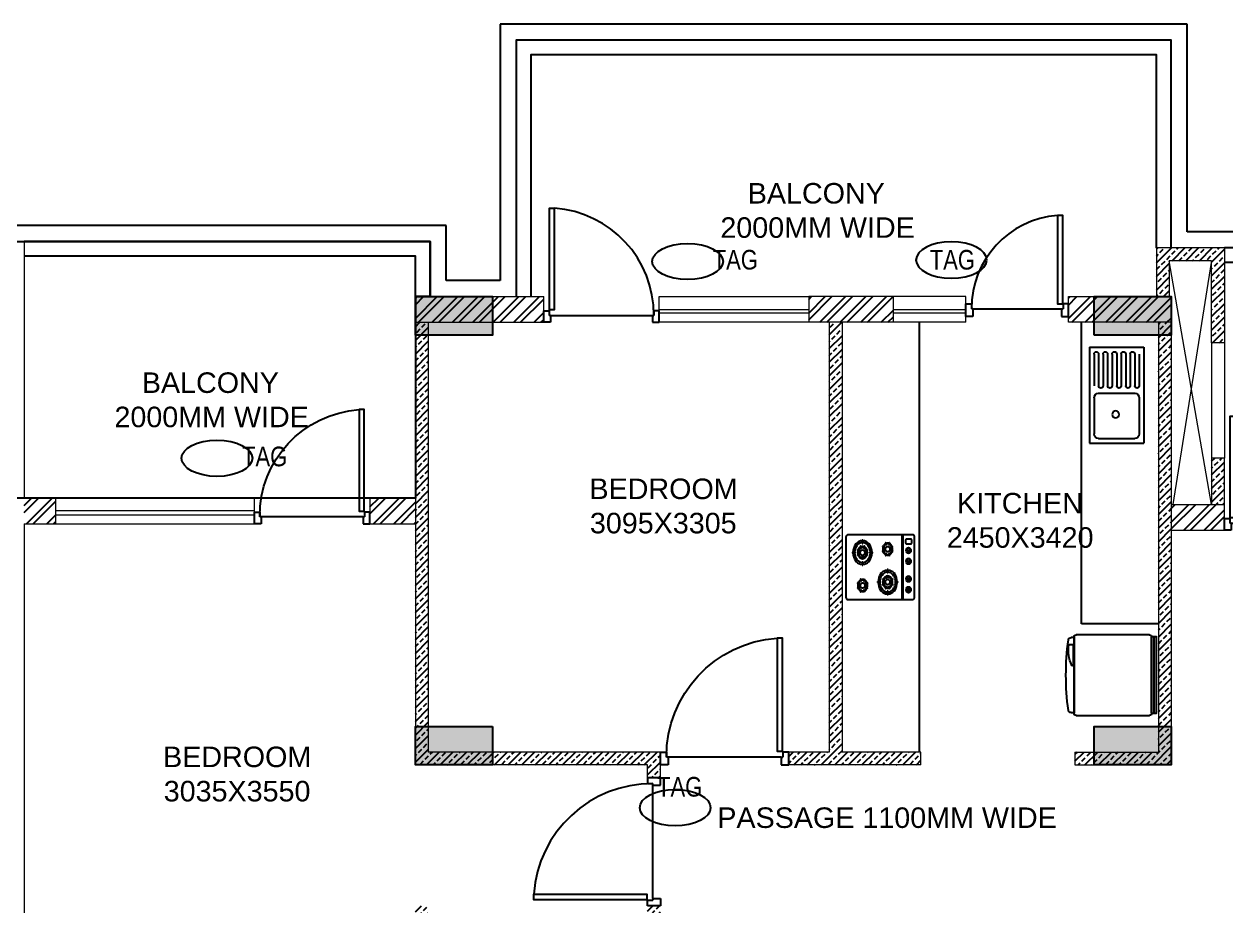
# Model space of a CAD drawing. Header units: millimetres. Extents: x 1255966 to 1543449, y 318653 to 465396.
# Drawn here: x 1403971 to 1413337, y 418589 to 425464 of the extents above; entities that cross this region are included whole.
import ezdxf
from ezdxf.enums import TextEntityAlignment as Align

# ---------------------------------------------------------------- set-up
doc = ezdxf.new("R2010")
doc.units = ezdxf.units.MM
doc.header["$LTSCALE"] = 500
doc.header["$MEASUREMENT"] = 0
doc.linetypes.add('HIDDEN', pattern=[0.375, 0.25, -0.125])
doc.layers.get('Defpoints').update_dxf_attribs({"lineweight": 0})
for name, color, linetype in [('AHC-A-FURNITURE', 2, 'Continuous'), ('DOOR', 8, 'Continuous'), ('FIXTURE', 251, 'Continuous'), ('FIXTURE-KITCHEN', 251, 'Continuous'), ('TEXT-RM NAME', 6, 'Continuous'), ('TOWER AREA COLUMN.', 6, 'Continuous')]:
    doc.layers.add(name, color=color, linetype=linetype)
for name, color, linetype, lineweight in [('CILL', 8, 'Continuous', 13), ('TILE', 252, 'Continuous', 13), ('TOWER COL HATCH', 253, 'Continuous', 20), ('Wall', 2, 'Continuous', 15), ('WIN', 144, 'Continuous', 15)]:
    doc.layers.add(name, color=color, linetype=linetype, lineweight=lineweight)
doc.layers.add('PROJECTION', color=7, linetype='HIDDEN', true_color=0xff4000)
doc.layers.add('RAILING', color=7, linetype='Continuous', true_color=0xadadad)
doc.styles.add('simplex', font='simplex.shx')
doc.styles.get("Standard").update_dxf_attribs({"font": 'arial.ttf'})
pattern_1 = [(45, (1157523.66, 446367.32), (-79.549513, 79.549513), []), (45, (1157576.69, 446367.32), (-79.549513, 79.549513), [])]
pattern_2 = [(45, (1157523.66, 723982.806), (-53.033009, 53.033009), []), (45, (1157576.69, 723982.806), (-53.033009, 53.033009), [37.5, -18.75])]
pattern_3 = [(45, (1157523.66, 446367.32), (-53.033009, 53.033009), []), (45, (1157576.69, 446367.32), (-53.033009, 53.033009), [37.5, -18.75])]

# ---------------------------------------------------------------- blocks, each defined once
blk = doc.blocks.new('DOOR 900')
at = {"layer": 'DOOR', "ltscale": 100}
for p, q in [((0, 15), (93, 15)), ((0, -40), (0, 15)), ((93, 15), (93, -28)), ((55.8, -40), (0, -40)), ((93, -28), (55.8, -28)), ((55.8, -40), (55.8, -28)), ((55.8, -40), (55.8, -860)), ((55.8, -860), (0, -860)), ((0, -860), (0, -915)), ((55.8, -860), (55.8, -872)), ((0, -915), (93, -915)), ((93, -872), (55.8, -872)), ((93, -915), (93, -872))]:
    blk.add_line(p, q, dxfattribs=at)
blk.add_lwpolyline([(99.6, -30.4), (918.5, -30.4), (918.5, -70.4), (99.6, -70.4)], close=True, dxfattribs=at)
blk.add_arc((60.5, -12), 860, 269.68451, 356.10376, dxfattribs=at)
blk = doc.blocks.new('DOOR 750')
at = {"layer": 'DOOR', "ltscale": 100}
for p, q in [((0, 730), (100, 730)), ((0, 675), (0, 730)), ((60, 675), (0, 675)), ((100, 687), (60, 687)), ((60, 675), (60, 687)), ((60, 675), (60, -15)), ((100, 730), (100, 687)), ((60, -15), (0, -15)), ((0, -15), (0, -70)), ((0, -70), (100, -70)), ((60, -15), (60, -27)), ((100, -27), (60, -27)), ((100, -70), (100, -27))]:
    blk.add_line(p, q, dxfattribs=at)
blk.add_lwpolyline([(99.6, -24.6), (787.7, -24.6), (787.7, 15.4), (99.6, 15.4)], close=True, dxfattribs=at)
at = {"layer": 'DOOR', "linetype": 'Continuous'}
blk.add_arc((62, -40.9), 727.9, 4.43826, 90.15923, dxfattribs=at)
at = {"layer": 'Defpoints', "ltscale": 100, "style": 'simplex', "width": 0.8}
blk.add_attdef('D750', (284.7, 36.5), '', height=100, dxfattribs=at)
blk = doc.blocks.new('A$C614879CD')
at = {"layer": 'FIXTURE', "ltscale": 0.5}
for p, q in [((450, 793.5), (0, 793.5)), ((0, 793.5), (0, 0)), ((37.5, 737.3), (37.5, 474.8)), ((75, 737.3), (75, 474.8)), ((112.5, 737.3), (112.5, 474.8)), ((150, 737.3), (150, 474.8)), ((187.5, 737.3), (187.5, 474.8)), ((225, 737.3), (225, 474.8)), ((262.5, 737.3), (262.5, 474.8)), ((300, 737.3), (300, 474.8)), ((337.5, 737.3), (337.5, 474.8)), ((375, 737.3), (375, 474.8)), ((412.5, 737.3), (412.5, 474.8)), ((450, 793.5), (450, 0)), ((375, 412.5), (75, 412.5)), ((37.5, 375), (37.5, 75)), ((412.5, 375), (412.5, 75)), ((450, 0), (0, 0)), ((375, 37.5), (75, 37.5))]:
    blk.add_line(p, q, dxfattribs=at)
blk.add_circle((232.7, 237.4), 28.8, dxfattribs=at)
for centre, radius, start, end in [((93.8, 737.3), 18.8, 0, 180), ((168.8, 737.3), 18.8, 0, 180), ((243.8, 737.3), 18.8, 0, 180), ((318.8, 737.3), 18.8, 0, 180), ((393.8, 737.3), 18.8, 0, 180), ((56.3, 474.8), 18.8, 180, 0), ((75, 375), 37.5, 90, 180), ((131.3, 474.8), 18.8, 180, 0), ((206.3, 474.8), 18.8, 180, 0), ((281.3, 474.8), 18.8, 180, 0), ((356.3, 474.8), 18.8, 180, 0), ((375, 375), 37.5, 0, 90), ((75, 75), 37.5, 180, 270), ((375, 75), 37.5, 270, 0)]:
    blk.add_arc(centre, radius, start, end, dxfattribs=at)
blk = doc.blocks.new('BURNER')
at = {"layer": 'FIXTURE-KITCHEN'}
for p, q in [((-251.1, 523.8), (-251.1, 11.9)), ((236.3, 535.7), (-236.3, 535.7)), ((-217.4, 506.7), (-217.4, 470.4)), ((-189.6, 512.6), (-210, 512.6)), ((-182.2, 470.4), (-182.2, 506.7)), ((-124.1, 475.2), (-138.3, 501.5)), ((-121.3, 476.2), (-135.5, 502.5)), ((-40.4, 475.2), (-54.5, 501.5)), ((-37.6, 476.2), (-51.8, 502.5)), ((97.6, 475.2), (83.4, 501.5)), ((100.3, 476.2), (86.1, 502.5)), ((181.3, 475.2), (167.1, 501.5)), ((184, 476.2), (169.9, 502.5)), ((251.1, 11.9), (251.1, 523.8)), ((251.1, 447.6), (-251.1, 447.6)), ((-251.1, 447.6), (-251.1, 435.7)), ((-251.1, 435.7), (251.1, 435.7)), ((-210, 464.4), (-189.6, 464.4)), ((62, 364), (43.7, 378.6)), ((67.9, 368.7), (49.6, 383.3)), ((111.8, 383.3), (111.8, 403.9)), ((111.8, 383.3), (120.1, 383.3)), ((120.1, 383.3), (120.1, 403.9)), ((164.1, 368.7), (182.3, 383.3)), ((170, 364), (188.2, 378.6)), ((251.1, 435.7), (251.1, 447.6)), ((-190.4, 338.9), (-174.3, 333.6)), ((-190.4, 310.9), (-174.3, 316.3)), ((-188.2, 306.5), (-172.1, 311.9)), ((-188.1, 343.3), (-172, 338)), ((-156.7, 350.2), (-163.4, 363.1)), ((-163.4, 286.7), (-156.8, 299.6)), ((-151.2, 352.1), (-157.9, 364.9)), ((-157.9, 284.9), (-151.3, 297.8)), ((-129.6, 352.1), (-122.9, 364.9)), ((-122.9, 284.9), (-129.6, 297.8)), ((-124.1, 350.2), (-117.4, 363.1)), ((-117.4, 286.7), (-124.1, 299.6)), ((-108.8, 338), (-92.7, 343.3)), ((-108.8, 311.9), (-92.7, 306.5)), ((-106.5, 333.6), (-90.4, 338.9)), ((-106.5, 316.3), (-90.4, 310.9)), ((43.8, 328.9), (18, 328.9)), ((43.8, 322.2), (18, 322.2)), ((62, 287.1), (43.7, 272.5)), ((43.8, 328.9), (43.8, 322.2)), ((67.9, 282.4), (49.6, 267.7)), ((62, 364), (67.9, 368.7)), ((62, 287.1), (67.9, 282.4)), ((68.2, 307.2), (84.3, 312.5)), ((68.3, 343.9), (84.3, 338.6)), ((76, 336.7), (88.8, 332.5)), ((76, 314.4), (88.8, 318.6)), ((99.7, 350.8), (93, 363.7)), ((93, 287.4), (99.6, 300.2)), ((105.2, 352.7), (98.5, 365.5)), ((98.5, 285.5), (105.1, 298.4)), ((126.8, 352.7), (133.5, 365.5)), ((133.5, 285.5), (126.8, 298.4)), ((132.3, 350.9), (139, 363.7)), ((139, 287.3), (132.3, 300.2)), ((147.6, 338.6), (163.7, 343.9)), ((147.6, 312.5), (163.7, 307.2)), ((149.9, 334.2), (166, 339.5)), ((149.9, 316.9), (166, 311.6)), ((164.1, 368.7), (170, 364)), ((170, 287.1), (164.1, 282.4)), ((164.1, 282.4), (182.3, 267.7)), ((170, 287.1), (188.2, 272.5)), ((214, 328.9), (188, 328.9)), ((188, 328.9), (188, 322.2)), ((214, 322.2), (188, 322.2)), ((-117.8, 207.8), (-117.8, 187.1)), ((-109.5, 207.8), (-109.5, 187.1)), ((111.8, 247.1), (111.8, 267.8)), ((111.8, 267.8), (120.1, 267.8)), ((120.1, 247.1), (120.1, 267.8)), ((-211.7, 132.7), (-185.7, 132.7)), ((-211.7, 126), (-185.7, 126)), ((-167.6, 167.8), (-185.9, 182.5)), ((-185.7, 126), (-185.7, 132.7)), ((-161.8, 172.6), (-180, 187.2)), ((-167.6, 167.8), (-161.8, 172.6)), ((-147.6, 138), (-163.7, 143.4)), ((-147.6, 120.7), (-163.7, 115.4)), ((-145.3, 142.4), (-161.4, 147.8)), ((-145.3, 116.3), (-161.4, 111)), ((-136.7, 167.6), (-130, 154.7)), ((-130, 104.1), (-136.6, 91.2)), ((-131.2, 169.4), (-124.5, 156.5)), ((-124.5, 102.2), (-131.1, 89.4)), ((-109.5, 187.1), (-117.8, 187.1)), ((-96.2, 169.4), (-102.8, 156.5)), ((-102.8, 102.2), (-96.2, 89.4)), ((-90.7, 167.6), (-97.3, 154.7)), ((-97.3, 104.1), (-90.7, 91.2)), ((-73.7, 140.6), (-86.5, 136.3)), ((-73.7, 118.2), (-86.5, 122.4)), ((-65.9, 147.8), (-82, 142.4)), ((-65.9, 111), (-82, 116.3)), ((-65.6, 172.6), (-47.3, 187.2)), ((-59.7, 167.8), (-65.6, 172.6)), ((-59.7, 167.8), (-41.4, 182.5)), ((-41.5, 132.7), (-15.7, 132.7)), ((-41.5, 126), (-41.5, 132.7)), ((-41.5, 126), (-15.7, 126)), ((108.8, 138.6), (92.7, 144)), ((108.8, 121.3), (92.7, 116)), ((111.1, 143), (95, 148.4)), ((111.1, 116.9), (95, 111.6)), ((119.7, 168.2), (126.4, 155.3)), ((126.4, 104.7), (119.7, 91.8)), ((125.2, 170), (131.9, 157.1)), ((131.9, 102.8), (125.2, 90)), ((153.5, 102.8), (160.2, 90)), ((160.2, 170), (153.6, 157.1)), ((159, 104.7), (165.7, 91.8)), ((165.7, 168.2), (159.1, 155.3)), ((190.5, 148.4), (174.4, 143)), ((190.4, 111.6), (174.4, 116.9)), ((192.7, 144), (176.6, 138.6)), ((192.7, 116), (176.6, 121.3)), ((-236.3, 0), (236.3, 0)), ((-167.6, 90.9), (-185.9, 76.3)), ((-161.8, 86.2), (-180, 71.6)), ((-161.8, 86.2), (-167.6, 90.9)), ((-109.5, 71.6), (-117.8, 71.6)), ((-117.8, 71.6), (-117.8, 51)), ((-109.5, 71.6), (-109.5, 51)), ((-59.7, 90.9), (-65.6, 86.2)), ((-65.6, 86.2), (-47.3, 71.6)), ((-59.7, 90.9), (-41.4, 76.3))]:
    blk.add_line(p, q, dxfattribs=at)
for centre, major_axis, start_param, end_param in [((-236.3, 523.8), (14.9, 0), 1.570796, 3.141593), ((-210, 506.7), (-7.44, 0), 4.712389, 6.283185), ((-210, 470.4), (7.44, 0), 3.141593, 4.712389), ((-189.6, 506.7), (-7.44, 0), 3.141593, 4.712389), ((-189.6, 470.4), (7.44, 0), -1.570796, 0), ((-129.8, 488.8), (23.2, 0), 2.35619449022218, 8.639379797401762), ((-129.8, 488.8), (-18, 0), -1.080244, 1.895438), ((-129.8, 488.8), (-18, 0), 2.061349, 5.037031), ((-46.1, 488.8), (-23.2, 0), 2.356194490162608, 8.639379797342192), ((-46.1, 488.8), (-18, 0), -1.080244, 1.895438), ((-46.1, 488.8), (-18, 0), 2.061349, 5.037031), ((91.9, 488.8), (-23.2, 0), 0.000001, 6.283186), ((91.9, 488.8), (18, 0), 2.061349, 5.037031), ((91.9, 488.8), (18, 0), -1.080244, 1.895438), ((175.6, 488.8), (-23.2, 0), 2.356194490162608, 8.639379797342192), ((175.6, 488.8), (18, 0), 2.061349, 5.037031), ((175.6, 488.8), (18, 0), -1.080244, 1.895438), ((236.3, 523.8), (14.9, 0), 0, 1.570796), ((116, 325.5), (-93, 0), -0.740584, -0.044815), ((116, 325.5), (-98, 0), -0.827933, -0.742864), ((116, 325.5), (93, 0), 1.615611, 2.31138), ((116, 325.5), (-76.9, 0), -1.51656, -0.839634), ((116, 325.5), (-98, 0), 4.669854, 4.754924), ((116, 325.5), (-93, 0), 3.971805, 4.667574), ((116, 325.5), (76.9, 0), 0.839634, 1.51656), ((116, 325.5), (98, 0), 0.742864, 0.827933), ((116, 325.5), (-93, 0), 3.186407, 3.882176), ((-140.4, 324.9), (53, 0), 2.692222, 2.804642), ((-140.4, 324.9), (53, 0), 3.477537, 3.589957), ((-140.4, 324.9), (-47.7, 0), -0.330736, 0.329617), ((-140.4, 324.9), (47.7, 0), 2.025852, 2.685904), ((-140.4, 324.9), (-47.7, 0), 0.45457, 1.115278), ((-140.4, 324.9), (-40.9, 0), -0.320493, 0.319189), ((-140.4, 324.9), (-40.9, 0), -1.105433, -0.466102), ((-140.4, 324.9), (40.9, 0), 3.606391, 4.246486), ((-140.4, 324.9), (-35.6, 0), -0.477068, -0.309706), ((-140.4, 324.9), (-35.6, 0), 0.308207, 0.475568), ((-140.4, 324.9), (21.7, 0), 3.331856, 9.615041), ((-140.4, 324.9), (-53, 0), -1.234415, -1.121996), ((-140.4, 324.9), (-53, 0), 1.121579, 1.233999), ((-140.4, 324.9), (35.6, 0), 4.235549, 4.402911), ((-140.4, 324.9), (-35.6, 0), -1.261939, -1.094578), ((-140.4, 324.9), (-47.7, 0), 4.382509, 5.042491), ((-140.4, 324.9), (-47.7, 0), 1.240231, 1.901139), ((-140.4, 324.9), (-40.9, 0), 4.392894, 5.032143), ((-140.4, 324.9), (-40.9, 0), 1.250502, 1.890831), ((-140.4, 324.9), (-35.6, 0), 4.236469, 4.40383), ((-140.4, 324.9), (-35.6, 0), 1.879976, 2.047338), ((-140.4, 324.9), (53, 0), 1.122196, 1.234615), ((-140.4, 324.9), (53, 0), -1.234199, -1.121779), ((-140.4, 324.9), (40.9, 0), 0.466209, 1.105693), ((-140.4, 324.9), (40.9, 0), -1.105152, -0.464905), ((-140.4, 324.9), (-47.7, 0), 3.597374, 4.257556), ((-140.4, 324.9), (47.7, 0), -1.1155, -0.454663), ((-140.4, 324.9), (35.6, 0), 0.30983, 0.477191), ((-140.4, 324.9), (-35.6, 0), 2.665901, 2.833262), ((-140.4, 324.9), (-40.9, 0), 2.822296, 3.462193), ((-140.4, 324.9), (-47.7, 0), 2.811883, 3.47242), ((-140.4, 324.9), (-53, 0), 3.478626, 3.591046), ((-140.4, 324.9), (53, 0), -0.448447, -0.336028), ((116, 325.5), (98, 0), 3.099058, 3.184127), ((116, 325.5), (93, 0), 3.186407, 3.882176), ((116, 325.5), (76.9, 0), 2.410431, 3.087356), ((116, 325.5), (-76.9, 0), 0.054236, 0.731162), ((116, 325.5), (47.7, 0), 2.810857, 3.47121), ((116, 325.5), (-47.7, 0), 0.45457, 1.115278), ((116, 325.5), (47.7, 0), 2.025852, 2.685904), ((116, 325.5), (40.9, 0), 2.8211, 3.460782), ((116, 325.5), (-42.4, 0), -0.44937, -0.336951), ((116, 325.5), (-42.4, 0), 0.335945, 0.448364), ((116, 325.5), (40.9, 0), 2.036159, 2.675491), ((116, 325.5), (-40.9, 0), 0.464798, 1.104893), ((116, 325.5), (35.6, 0), 3.449799, 3.617161), ((116, 325.5), (-35.6, 0), -0.477068, -0.309706), ((116, 325.5), (53, 0), 1.907177, 2.019597), ((116, 325.5), (-21.7, 0), 2.35619449012989, 8.639379797309477), ((116, 325.5), (-53, 0), 1.121579, 1.233999), ((116, 325.5), (35.6, 0), 4.235549, 4.402911), ((116, 325.5), (-35.6, 0), -1.261939, -1.094578), ((116, 325.5), (47.7, 0), 1.240917, 1.900898), ((116, 325.5), (47.7, 0), 4.381824, 5.042732), ((116, 325.5), (40.9, 0), 1.251301, 1.890551), ((116, 325.5), (40.9, 0), 4.392095, 5.032424), ((116, 325.5), (-35.6, 0), 4.236469, 4.40383), ((116, 325.5), (35.6, 0), -1.261617, -1.094255), ((116, 325.5), (53, 0), 1.122196, 1.234615), ((116, 325.5), (53, 0), -1.234199, -1.121779), ((116, 325.5), (-40.9, 0), 3.607802, 4.247285), ((116, 325.5), (-40.9, 0), 2.03644, 2.676687), ((116, 325.5), (47.7, 0), 0.455781, 1.115964), ((116, 325.5), (47.7, 0), -1.1155, -0.454663), ((116, 325.5), (35.6, 0), 0.30983, 0.477191), ((116, 325.5), (35.6, 0), -0.475692, -0.30833), ((116, 325.5), (-40.9, 0), 2.822296, 3.462193), ((116, 325.5), (-47.7, 0), 2.811883, 3.47242), ((116, 325.5), (-53, 0), 3.478626, 3.591046), ((116, 325.5), (53, 0), -0.448447, -0.336028), ((116, 325.5), (-76.9, 0), 3.195829, 3.872755), ((116, 325.5), (-76.9, 0), 2.410431, 3.087356), ((116, 325.5), (93, 0), -0.740584, -0.044815), ((116, 325.5), (-98, 0), 3.099058, 3.184127), ((-113.7, 129.4), (-93, 0), -1.525982, -0.830213), ((-113.7, 129.4), (76.9, 0), 1.625033, 2.301958), ((-113.7, 129.4), (-98, 0), 4.669854, 4.754924), ((-113.7, 129.4), (93, 0), 0.830213, 1.525982), ((-113.7, 129.4), (-76.9, 0), 3.981227, 4.658153), ((116, 325.5), (-98, 0), 0.742864, 0.827933), ((116, 325.5), (-93, 0), 0.830213, 1.525982), ((116, 325.5), (76.9, 0), 3.981227, 4.658153), ((116, 325.5), (98, 0), 4.669854, 4.754924), ((116, 325.5), (76.9, 0), -1.51656, -0.839634), ((116, 325.5), (93, 0), -1.525982, -0.830213), ((116, 325.5), (-98, 0), 2.31366, 2.398729), ((-113.7, 129.4), (-98, 0), -0.042535, 0.042535), ((-113.7, 129.4), (-93, 0), -0.740584, -0.044815), ((-113.7, 129.4), (-93, 0), 0.044815, 0.740584), ((-113.7, 129.4), (76.9, 0), 2.410431, 3.087356), ((-113.7, 129.4), (76.9, 0), 3.195829, 3.872755), ((-113.7, 129.4), (-98, 0), -0.827933, -0.742864), ((-113.7, 129.4), (53, 0), 2.693145, 2.805565), ((-113.7, 129.4), (53, 0), 3.478626, 3.591046), ((-113.7, 129.4), (-47.7, 0), -0.329709, 0.330828), ((-113.7, 129.4), (-47.7, 0), -1.1155, -0.454663), ((-113.7, 129.4), (-47.7, 0), 0.455781, 1.115964), ((-113.7, 129.4), (-40.9, 0), -0.319296, 0.3206), ((-113.7, 129.4), (-40.9, 0), -1.105152, -0.464905), ((-113.7, 129.4), (-40.9, 0), 0.466209, 1.105693), ((-113.7, 129.4), (35.6, 0), 2.665901, 2.833262), ((-113.7, 129.4), (35.6, 0), 3.451422, 3.618784), ((-113.7, 129.4), (-21.7, 0), 2.356194490160643, 8.63937979734023), ((-113.7, 129.4), (53, 0), 1.907394, 2.019814), ((-113.7, 129.4), (35.6, 0), 1.879976, 2.047338), ((-113.7, 129.4), (-35.6, 0), 1.094876, 1.262238), ((-113.7, 129.4), (-47.7, 0), 4.381824, 5.042732), ((-113.7, 129.4), (40.9, 0), 1.250502, 1.890831), ((-113.7, 129.4), (40.9, 0), 4.392894, 5.032143), ((-113.7, 129.4), (-35.6, 0), 4.235549, 4.402911), ((-113.7, 129.4), (35.6, 0), -1.261939, -1.094578), ((-113.7, 129.4), (53, 0), 1.121579, 1.233999), ((-113.7, 129.4), (40.9, 0), 0.464798, 1.104893), ((-113.7, 129.4), (-40.9, 0), 2.036159, 2.675491), ((-113.7, 129.4), (47.7, 0), 0.45457, 1.115278), ((-113.7, 129.4), (47.7, 0), -1.115741, -0.455689), ((-113.7, 129.4), (-35.6, 0), 3.449799, 3.617161), ((-113.7, 129.4), (-35.6, 0), 2.664525, 2.831886), ((-113.7, 129.4), (42.4, 0), 0.335945, 0.448364), ((-113.7, 129.4), (-42.4, 0), 2.692222, 2.804642), ((-113.7, 129.4), (40.9, 0), -0.320493, 0.319189), ((-113.7, 129.4), (47.7, 0), -0.330736, 0.329617), ((-113.7, 129.4), (-76.9, 0), 3.195829, 3.872755), ((-113.7, 129.4), (-76.9, 0), 2.410431, 3.087356), ((-113.7, 129.4), (98, 0), 0.742864, 0.827933), ((-113.7, 129.4), (93, 0), 0.044815, 0.740584), ((-113.7, 129.4), (93, 0), -0.740584, -0.044815), ((-113.7, 129.4), (98, 0), -0.042535, 0.042535), ((142.7, 130), (53, 0), 2.693145, 2.805565), ((142.7, 130), (53, 0), 3.478626, 3.591046), ((142.7, 130), (47.7, 0), 2.811883, 3.47242), ((142.7, 130), (47.7, 0), 2.026092, 2.68693), ((142.7, 130), (47.7, 0), 3.597374, 4.257556), ((142.7, 130), (40.9, 0), 2.822296, 3.462193), ((142.7, 130), (40.9, 0), 2.03644, 2.676687), ((142.7, 130), (-40.9, 0), 0.466209, 1.105693), ((142.7, 130), (35.6, 0), 2.665901, 2.833262), ((142.7, 130), (35.6, 0), 3.451422, 3.618784), ((142.7, 130), (21.7, 0), 3.331856, 9.615041), ((142.7, 130), (53, 0), 1.907394, 2.019814), ((142.7, 130), (-35.6, 0), -1.261617, -1.094255), ((142.7, 130), (-35.6, 0), 1.094876, 1.262238), ((142.7, 130), (47.7, 0), 1.240231, 1.901139), ((142.7, 130), (47.7, 0), 4.382509, 5.042491), ((142.7, 130), (40.9, 0), 1.250502, 1.890831), ((142.7, 130), (-40.9, 0), 1.251301, 1.890551), ((142.7, 130), (-35.6, 0), 1.879653, 2.047015), ((142.7, 130), (-35.6, 0), 4.235549, 4.402911), ((142.7, 130), (-53, 0), 4.263172, 4.375591), ((142.7, 130), (-40.9, 0), 3.606391, 4.246486), ((142.7, 130), (40.9, 0), -1.105433, -0.466102), ((142.7, 130), (47.7, 0), 0.45457, 1.115278), ((142.7, 130), (47.7, 0), -1.115741, -0.455689), ((142.7, 130), (35.6, 0), 0.308207, 0.475568), ((142.7, 130), (35.6, 0), -0.477068, -0.309706), ((142.7, 130), (-40.9, 0), 2.8211, 3.460782), ((142.7, 130), (47.7, 0), -0.330736, 0.329617), ((142.7, 130), (-53, 0), 2.692222, 2.804642), ((142.7, 130), (-53, 0), 3.477537, 3.589957), ((-236.3, 11.9), (14.9, 0), 3.141593, 4.712389), ((-113.7, 129.4), (98, 0), 3.884456, 3.969525), ((-113.7, 129.4), (-93, 0), 0.830213, 1.525982), ((-113.7, 129.4), (76.9, 0), 3.981227, 4.658153), ((-113.7, 129.4), (53, 0), 4.263788, 4.376208), ((-113.7, 129.4), (47.7, 0), 4.382509, 5.042491), ((-113.7, 129.4), (98, 0), 4.669854, 4.754924), ((-113.7, 129.4), (-76.9, 0), 1.625033, 2.301958), ((-113.7, 129.4), (93, 0), -1.525982, -0.830213), ((-113.7, 129.4), (53, 0), -1.234415, -1.121996), ((-113.7, 129.4), (-98, 0), 2.31366, 2.398729), ((142.7, 130), (-53, 0), 1.122196, 1.234615), ((142.7, 130), (-53, 0), 1.907177, 2.019597), ((236.3, 11.9), (-14.9, 0), 1.570796, 3.141593)]:
    blk.add_ellipse(centre, major_axis=major_axis, ratio=0.8, start_param=start_param, end_param=end_param, dxfattribs=at)
blk = doc.blocks.new('FRIDGE')
at = {"layer": 'FIXTURE-KITCHEN'}
for p, q in [((-313.5, 0), (313.5, 0)), ((-308, 0), (-308, 24.8)), ((308, 0), (-308, 0)), ((-252.6, 36), (-252.6, 13.5)), ((-247.1, 8), (-82.5, 8)), ((308, 24.8), (308, 0)), ((-330, -619.7), (-330, -16.5)), ((330, -16.5), (330, -619.7)), ((313.5, -636.2), (-313.5, -636.2)), ((312.4, -656.3), (-313.5, -656.3))]:
    blk.add_line(p, q, dxfattribs=at)
blk.add_lwpolyline([(-313.5, -636.2), (312.4, -636.2), (312.4, -676.5), (-313.5, -676.5)], close=True, dxfattribs=at)
for centre, radius, start, end in [((-286, 24.8), 22, 97.66226, 180), ((0, -2101), 2167, 82.33774, 97.66226), ((-247.1, 36), 5.5, 99.47443, 180), ((-247.1, 13.5), 5.5, 180, 270), ((-201, -240.4), 285.7, 64.98596, 99.47443), ((-82.5, 13.5), 5.5, 270, 64.98596), ((286, 24.8), 22, 0, 82.33774), ((-313.5, -16.5), 16.5, 90, 180), ((313.5, -16.5), 16.5, 0, 90), ((-313.5, -619.7), 16.5, 180, 270), ((313.5, -619.7), 16.5, 270, 0)]:
    blk.add_arc(centre, radius, start, end, dxfattribs=at)

msp = doc.modelspace()

# ---------------------------------------------------------------- hatches: boundary and pattern name
at = {"layer": 'AHC-A-FURNITURE', "ltscale": 50, "true_color": 0x5b5b5b}
h = msp.add_hatch(dxfattribs=at)
h.set_pattern_fill('ANSI33', color=251, scale=300)
h.set_pattern_definition([(45, (1545762.985, 446367.32), (-53.03301, 53.03301), []), (45, (1545816.02, 446367.32), (-53.03301, 53.03301), [37.5, -18.75])])
h.paths.add_polyline_path([(1412795.6, 423718.9), (1413325.6, 423718.9), (1413325.6, 422978.9), (1413225.6, 422978.9), (1413225.6, 423618.9), (1412895.6, 423618.9), (1412895.6, 423338.9), (1412795.6, 423338.9)])
h = msp.add_hatch(dxfattribs=at)
h.set_pattern_fill('ANSI32', color=251, scale=300)
h.set_pattern_definition(pattern_1)
h.paths.add_polyline_path([(1407020.6, 423338.9), (1408020.6, 423338.9), (1408020.6, 423138.9), (1407020.6, 423138.9)])
h = msp.add_hatch(dxfattribs=at)
h.set_pattern_fill('ANSI32', color=251, scale=300)
h.set_pattern_definition(pattern_1)
h.paths.add_polyline_path([(1410085.6, 423338.9), (1410745.6, 423338.9), (1410745.6, 423138.9), (1410085.6, 423138.9)])
h = msp.add_hatch(dxfattribs=at)
h.set_pattern_fill('ANSI32', color=251, scale=300)
h.set_pattern_definition(pattern_1)
h.paths.add_polyline_path([(1412910.6, 423338.9), (1412110.6, 423338.9), (1412110.6, 423138.9), (1412910.6, 423138.9)])
h = msp.add_hatch(dxfattribs=at)
h.set_pattern_fill('ANSI33', color=251, scale=300)
h.set_pattern_definition(pattern_2)
h.paths.add_polyline_path([(1407020.6, 423138.9), (1407120.6, 423138.9), (1407120.6, 419788.9), (1408930.6, 419788.9), (1408930.6, 419688.9), (1408930.6, 419588.9), (1408830.6, 419588.9), (1408830.6, 419688.9), (1407020.6, 419688.9)])
h = msp.add_hatch(dxfattribs=at)
h.set_pattern_fill('ANSI33', color=251, scale=300)
h.set_pattern_definition(pattern_2)
h.paths.add_polyline_path([(1409930.6, 419788.9), (1410245.6, 419788.9), (1410245.6, 423138.9), (1410345.6, 423138.9), (1410345.6, 419788.9), (1410960.6, 419788.9), (1410960.6, 419688.9), (1409930.6, 419688.9)])
h = msp.add_hatch(dxfattribs=at)
h.set_pattern_fill('ANSI33', color=251, scale=300)
h.set_pattern_definition(pattern_3)
h.paths.add_polyline_path([(1412160.6, 419788.9), (1412810.6, 419788.9), (1412810.6, 419988.9), (1412910.6, 419988.9), (1412910.6, 419688.9), (1412160.6, 419688.9)])
h.paths.add_polyline_path([(1412810.6, 423138.9), (1412910.6, 423138.9), (1412910.6, 419988.9), (1412810.6, 419988.9)])
h = msp.add_hatch(dxfattribs=at)
h.set_pattern_fill('ANSI33', color=251, scale=300)
h.set_pattern_definition(pattern_3)
h.paths.add_polyline_path([(1413325.6, 422078.9), (1413225.6, 422078.9), (1413225.6, 421718.9), (1413325.6, 421718.9)])
h = msp.add_hatch(dxfattribs=at)
h.set_pattern_fill('ANSI32', color=251, scale=300)
h.set_pattern_definition(pattern_1)
h.paths.add_polyline_path([(1403970.6, 421768.9), (1404215.6, 421768.9), (1404215.6, 421568.9), (1403970.6, 421568.9)])
h = msp.add_hatch(dxfattribs=at)
h.set_pattern_fill('ANSI32', color=251, scale=300)
h.set_pattern_definition(pattern_1)
h.paths.add_polyline_path([(1406665.6, 421658.9), (1406665.6, 421768.9), (1407020.6, 421768.9), (1407020.6, 421568.9), (1406665.6, 421568.9)])
h = msp.add_hatch(dxfattribs=at)
h.set_pattern_fill('ANSI32', color=251, scale=300)
h.set_pattern_definition(pattern_1)
h.paths.add_polyline_path([(1412910.6, 421718.9), (1413325.6, 421718.9), (1413325.6, 421518.9), (1412910.6, 421518.9)])
h = msp.add_hatch(dxfattribs=at)
h.set_pattern_fill('ANSI33', color=251, scale=300)
h.set_pattern_definition(pattern_2)
h.paths.add_polyline_path([(1407020.6, 418588.9), (1407120.6, 418588.9), (1407120.6, 417988.9), (1407020.6, 417988.9)])
h.paths.add_polyline_path([(1408830.6, 418588.9), (1408930.6, 418588.9), (1408930.6, 417988.9), (1408830.6, 417988.9)])
at = {"layer": 'TOWER COL HATCH'}
h = msp.add_hatch(color=253, dxfattribs=at)
h.dxf.hatch_style = 1
h.paths.add_polyline_path([(1407020.6, 423038.9), (1407020.6, 423338.9), (1407620.6, 423338.9), (1407620.6, 423038.9)])
h = msp.add_hatch(color=253, dxfattribs=at)
h.dxf.hatch_style = 1
h.paths.add_polyline_path([(1412310.6, 423038.9), (1412310.6, 423338.9), (1412910.6, 423338.9), (1412910.6, 423038.9)])
h = msp.add_hatch(color=253, dxfattribs=at)
h.dxf.hatch_style = 1
h.paths.add_polyline_path([(1407620.6, 419988.9), (1407620.6, 419688.9), (1407020.6, 419688.9), (1407020.6, 419988.9)])
h = msp.add_hatch(color=253, dxfattribs=at)
h.dxf.hatch_style = 1
h.paths.add_polyline_path([(1412310.6, 419688.9), (1412310.6, 419988.9), (1412910.6, 419988.9), (1412910.6, 419688.9)])

# ---------------------------------------------------------------- linework, layer by layer
at = {"color": 5, "ltscale": 50, "true_color": 0x0000ff}
for p, q in [((1400605.6, 423768.9), (1407135.6, 423768.9)), ((1407135.6, 423768.9), (1407135.6, 423338.9)), ((1407135.6, 423338.9), (1407020.6, 423338.9)), ((1407020.6, 423338.9), (1407020.6, 421768.9)), ((1407020.6, 421768.9), (1400720.6, 421768.9))]:
    msp.add_line(p, q, dxfattribs=at)
at = {"linetype": 'Continuous'}
for centre, major_axis in [((1409142, 423612.7), (-275.7, 0)), ((1405474.1, 422079), (-275.7, 0)), ((1409044.8, 419355), (275.7, 0))]:
    msp.add_ellipse(centre, major_axis=major_axis, ratio=0.512885, dxfattribs=at)
at = {"linetype": 'Continuous', "extrusion": (0, 0, -1)}
msp.add_ellipse((1411197.3, 423624.4), major_axis=(275.7, 0), ratio=0.512885, dxfattribs=at)
at = {"layer": 'CILL'}
for p, q in [((1413225.6, 422978.9), (1413225.6, 422078.9)), ((1413325.6, 422978.9), (1413325.6, 422078.9))]:
    msp.add_line(p, q, dxfattribs=at)
at = {"layer": 'FIXTURE-KITCHEN'}
for p, q in [((1410945.6, 423138.9), (1410945.6, 419788.9)), ((1412210.6, 420788.9), (1412210.6, 423138.9)), ((1412810.6, 420788.9), (1412210.6, 420788.9))]:
    msp.add_line(p, q, dxfattribs=at)
at = {"layer": 'PROJECTION', "ltscale": 50}
for p, q in [((1413035.6, 425463.9), (1407680.6, 425463.9)), ((1407680.6, 425463.9), (1407680.6, 423463.9)), ((1413035.6, 423843.9), (1413035.6, 425463.9)), ((1407260.6, 423893.9), (1403870.6, 423893.9)), ((1407260.6, 423463.9), (1407260.6, 423893.9)), ((1417865.6, 423843.9), (1413035.6, 423843.9)), ((1407680.6, 423463.9), (1407260.6, 423463.9))]:
    msp.add_line(p, q, dxfattribs=at)
at = {"layer": 'RAILING', "color": 36, "true_color": 0x7f4010}
for p, q in [((1417990.6, 423718.9), (1413325.6, 423718.9)), ((1417990.6, 423603.9), (1413325.6, 423603.9))]:
    msp.add_line(p, q, dxfattribs=at)
for points in [[(1412910.6, 423718.9), (1412910.6, 425338.9), (1407805.6, 425338.9), (1407805.6, 423338.9)], [(1412795.6, 423718.9), (1412795.6, 425223.9), (1407920.6, 425223.9), (1407920.6, 423338.9)], [(1407135.6, 423338.9), (1407135.6, 423768.9), (1403970.6, 423768.9)], [(1407020.6, 423338.9), (1407020.6, 423653.9), (1403970.6, 423653.9)], [(1412910.6, 423338.9), (1412910.6, 423338.9)]]:
    msp.add_lwpolyline(points, dxfattribs=at)
at = {"layer": 'TILE', "linetype": 'HIDDEN', "ltscale": 45}
for p, q in [((1413225.6, 421718.9), (1412895.6, 423618.9)), ((1412925.6, 421718.9), (1413225.6, 423603.9))]:
    msp.add_line(p, q, dxfattribs=at)
at = {"layer": 'TOWER AREA COLUMN.'}
for points in [[(1407020.6, 423038.9), (1407020.6, 423338.9), (1407620.6, 423338.9), (1407620.6, 423038.9)], [(1412310.6, 423038.9), (1412310.6, 423338.9), (1412910.6, 423338.9), (1412910.6, 423038.9)], [(1407620.6, 419988.9), (1407620.6, 419688.9), (1407020.6, 419688.9), (1407020.6, 419988.9)], [(1412310.6, 419688.9), (1412310.6, 419988.9), (1412910.6, 419988.9), (1412910.6, 419688.9)]]:
    msp.add_lwpolyline(points, close=True, dxfattribs=at)
at = {"layer": 'Wall'}
for p, q in [((1403970.6, 423768.9), (1403870.6, 423768.9)), ((1403970.6, 423768.9), (1403970.6, 421768.9)), ((1413325.6, 423718.9), (1413325.6, 422978.9)), ((1407020.6, 423338.9), (1407020.6, 419688.9)), ((1407020.6, 423338.9), (1408020.6, 423338.9)), ((1408020.6, 423138.9), (1408020.6, 423338.9)), ((1410745.6, 423338.9), (1410085.6, 423338.9)), ((1410085.6, 423338.9), (1410085.6, 423138.9)), ((1410745.6, 423138.9), (1410745.6, 423338.9)), ((1412110.6, 423138.9), (1412110.6, 423338.9)), ((1412110.6, 423338.9), (1412910.6, 423338.9)), ((1412910.6, 423338.9), (1412910.6, 423338.9)), ((1407020.6, 423138.9), (1408020.6, 423138.9)), ((1407120.6, 423138.9), (1407120.6, 419788.9)), ((1410745.6, 423138.9), (1410085.6, 423138.9)), ((1410245.6, 423138.9), (1410245.6, 419788.9)), ((1410345.6, 423138.9), (1410345.6, 419788.9)), ((1412910.6, 423138.9), (1412110.6, 423138.9)), ((1412810.6, 423138.9), (1412810.6, 419788.9)), ((1412910.6, 423138.9), (1412910.6, 419688.9)), ((1413325.6, 422978.9), (1413225.6, 422978.9)), ((1403970.6, 421768.9), (1404215.6, 421768.9)), ((1404215.6, 421768.9), (1404215.6, 421568.9)), ((1406665.6, 421768.9), (1406665.6, 421568.9)), ((1406665.6, 421768.9), (1407020.6, 421768.9)), ((1412910.6, 421718.9), (1413325.6, 421718.9)), ((1413325.6, 421518.9), (1413325.6, 421718.9)), ((1403970.6, 421568.9), (1404215.6, 421568.9)), ((1403970.6, 421568.9), (1403970.6, 414388.9)), ((1406665.6, 421568.9), (1407020.6, 421568.9)), ((1412910.6, 421518.9), (1413325.6, 421518.9)), ((1408930.6, 419788.9), (1407120.6, 419788.9)), ((1408930.6, 419788.9), (1408930.6, 419688.9)), ((1410245.6, 419788.9), (1409930.6, 419788.9)), ((1409930.6, 419788.9), (1409930.6, 419688.9)), ((1410960.6, 419788.9), (1410345.6, 419788.9)), ((1410960.6, 419688.9), (1410960.6, 419788.9)), ((1412160.6, 419788.9), (1412160.6, 419688.9)), ((1412160.6, 419788.9), (1412810.6, 419788.9)), ((1408830.6, 419688.9), (1407020.6, 419688.9)), ((1408830.6, 419588.9), (1408830.6, 419688.9)), ((1408930.6, 419688.9), (1408930.6, 419688.9)), ((1408930.6, 419588.9), (1408930.6, 419688.9)), ((1410960.6, 419688.9), (1409930.6, 419688.9)), ((1412160.6, 419688.9), (1412910.6, 419688.9)), ((1408930.6, 419588.9), (1408830.6, 419588.9))]:
    msp.add_line(p, q, dxfattribs=at)
for points in [[(1413325.6, 423718.9), (1412795.6, 423718.9), (1412795.6, 423338.9)], [(1413225.6, 422978.9), (1413225.6, 423618.9), (1412895.6, 423618.9), (1412895.6, 423338.9)]]:
    msp.add_lwpolyline(points, dxfattribs=at)
msp.add_lwpolyline([(1413325.6, 422078.9), (1413225.6, 422078.9), (1413225.6, 421718.9), (1413325.6, 421718.9)], close=True, dxfattribs=at)
at = {"layer": 'WIN'}
for p, q in [((1408920.6, 423138.9), (1408920.6, 423338.9)), ((1408920.6, 423338.9), (1410085.6, 423338.9)), ((1411310.6, 423338.9), (1410745.6, 423338.9)), ((1411310.6, 423138.9), (1411310.6, 423338.9)), ((1408920.6, 423238.9), (1410085.6, 423238.9)), ((1410085.6, 423208.9), (1408920.6, 423208.9)), ((1410745.6, 423238.9), (1411310.6, 423238.9)), ((1411310.6, 423208.9), (1410745.6, 423208.9)), ((1410085.6, 423138.9), (1408920.6, 423138.9)), ((1411310.6, 423138.9), (1410745.6, 423138.9)), ((1405765.6, 421768.9), (1404215.6, 421768.9)), ((1405765.6, 421568.9), (1405765.6, 421768.9)), ((1405765.6, 421668.9), (1404215.6, 421668.9)), ((1404215.6, 421638.9), (1405765.6, 421638.9)), ((1405765.6, 421653.9), (1405765.6, 421683.9)), ((1404215.6, 421568.9), (1405765.6, 421568.9))]:
    msp.add_line(p, q, dxfattribs=at)

# ---------------------------------------------------------------- block references
at = {"layer": 'DOOR', "extrusion": (0, 0, -1)}
for p, xscale, yscale, zscale, rotation in [((-1408035.1, 423138.9), -0.9677419354839013, 0.9677419354839013, -0.9677419354839013, 270), ((-1406651.1, 421568.9), 0.9677419354838815, 0.9677419354838815, -0.9677419354838815, 90.00000000000001), ((-1413340.1, 421518.9), -0.9677419354839013, 0.9677419354839013, -0.9677419354839013, 270), ((-1409914.5, 419688.9), 1.075268817204303, 1.075268817204303, -1.075268817204303, 90.00000000000001), ((-1408930.6, 418605), -1.075268817204301, 1.075268817204301, -1.075268817204301, 180)]:
    msp.add_blockref('DOOR 900', p, dxfattribs=dict(at, xscale=xscale, yscale=yscale, zscale=zscale, rotation=rotation))
at = {"layer": 'DOOR', "rotation": 90.00000000000001}
msp.add_blockref('DOOR 750', (1412040.6, 423183.9), dxfattribs=at)
at = {"layer": 'FIXTURE-KITCHEN', "xscale": -0.9405, "yscale": 0.9405, "zscale": 0.9405}
msp.add_blockref('A$C614879CD', (1412697.3, 422197.7), dxfattribs=at)
at = {"layer": 'FIXTURE-KITCHEN', "rotation": 270}
msp.add_blockref('BURNER', (1410375.4, 421229.8), dxfattribs=at)
at = {"layer": 'FIXTURE-KITCHEN', "extrusion": (0, 0, -1), "xscale": 0.9500000000000217, "yscale": 0.9500000000000217, "zscale": -0.9500000000000217, "rotation": 270}
msp.add_blockref('FRIDGE', (-1412153.4, 420388.4), dxfattribs=at)

# ---------------------------------------------------------------- texts
at = {"width": 0.8}
for p in [(1409513.6, 423626.7), (1411205.1, 423626.4), (1405845.7, 422093), (1409080.3, 419518.1)]:
    msp.add_attdef('TAG', text='', height=153.1, dxfattribs=at).set_placement(p, align=Align.MIDDLE_CENTER)
at = {"layer": 'TEXT-RM NAME'}
for s, p in [('BALCONY', (1409610.7, 424064.6)), ('2000MM WIDE', (1409397.2, 423797.3)), ('BALCONY', (1404888.7, 422588.3)), ('2000MM WIDE', (1404675.2, 422321)), ('BEDROOM', (1408377, 421760.8)), ('KITCHEN', (1411241.9, 421648.7)), ('3095X3305', (1408380.4, 421493.5)), ('2450X3420', (1411161.8, 421381.4)), ('BEDROOM', (1405054.2, 419671.3)), ('3035X3550', (1405059.3, 419403.9)), ('PASSAGE 1100MM WIDE', (1409373.5, 419197.1))]:
    msp.add_text(s, height=160, rotation=360, dxfattribs=at).set_placement(p)

doc.saveas('drawing.dxf')
